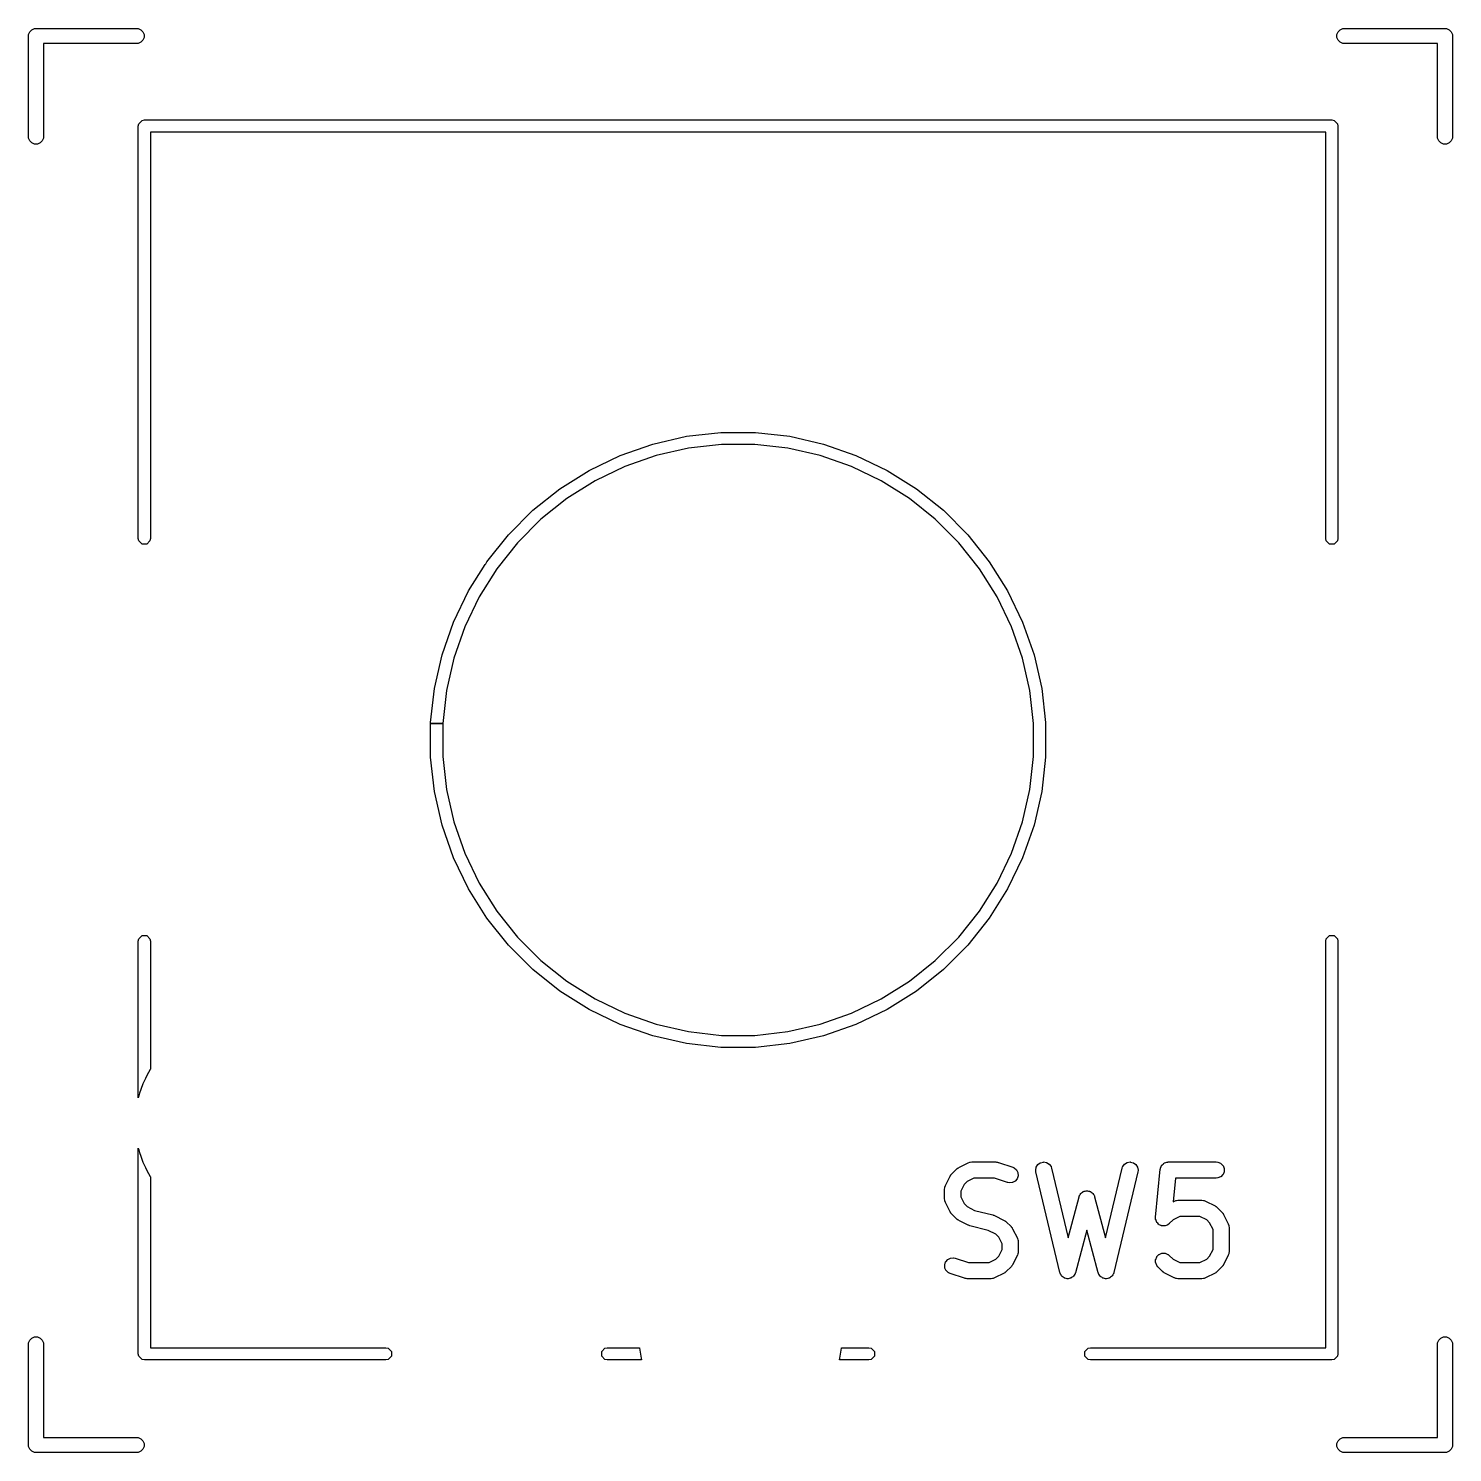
# Model space of a CAD drawing. Header units: millimetres. Extents: x 73 to 173, y -160 to -92.
# Drawn here: x 110.91 to 125.06, y -138.46 to -124.31 of the extents above; entities that cross this region are included whole.
import ezdxf

# ---------------------------------------------------------------- set-up
doc = ezdxf.new("R2010")
doc.units = ezdxf.units.MM
doc.layers.add('F.Silkscreen', color=41, linetype='CONTINUOUS', true_color=0xf2eda1)

msp = doc.modelspace()

# ---------------------------------------------------------------- linework, layer by layer
at = {"layer": 'F.Silkscreen', "linetype": 'CONTINUOUS'}
for p, q in [((110.9079, -124.3814), (110.909341, -124.366768)), ((110.909341, -124.366768), (110.92054, -124.339732)), ((110.92054, -124.339732), (110.941232, -124.31904)), ((110.941232, -124.31904), (110.968268, -124.307841)), ((110.968268, -124.307841), (110.9829, -124.3064)), ((110.9829, -124.3064), (111.9829, -124.3064)), ((111.9829, -124.3064), (111.997532, -124.307841)), ((111.997532, -124.307841), (112.024568, -124.31904)), ((112.024568, -124.31904), (112.04526, -124.339732)), ((112.04526, -124.339732), (112.056459, -124.366768)), ((112.056459, -124.366768), (112.056459, -124.396032)), ((123.909341, -124.366768), (123.92054, -124.339732)), ((123.909341, -124.396032), (123.909341, -124.366768)), ((123.92054, -124.339732), (123.941232, -124.31904)), ((123.941232, -124.31904), (123.968268, -124.307841)), ((123.968268, -124.307841), (123.9829, -124.3064)), ((123.9829, -124.3064), (124.9829, -124.3064)), ((124.9829, -124.3064), (124.997532, -124.307841)), ((124.997532, -124.307841), (125.024568, -124.31904)), ((125.024568, -124.31904), (125.04526, -124.339732)), ((125.04526, -124.339732), (125.056459, -124.366768)), ((125.056459, -124.366768), (125.0579, -124.3814)), ((110.9079, -125.3814), (110.9079, -124.3814)), ((111.9829, -124.4564), (111.0579, -124.4564)), ((111.0579, -124.4564), (111.0579, -125.3814)), ((111.997532, -124.454959), (111.9829, -124.4564)), ((112.024568, -124.44376), (111.997532, -124.454959)), ((112.04526, -124.423068), (112.024568, -124.44376)), ((112.056459, -124.396032), (112.04526, -124.423068)), ((123.92054, -124.423068), (123.909341, -124.396032)), ((123.941232, -124.44376), (123.92054, -124.423068)), ((123.968268, -124.454959), (123.941232, -124.44376)), ((123.9829, -124.4564), (123.968268, -124.454959)), ((124.9079, -124.4564), (123.9829, -124.4564)), ((124.9079, -125.3814), (124.9079, -124.4564)), ((125.0579, -124.3814), (125.0579, -125.3814)), ((112.003967, -125.252739), (112.036439, -125.220267)), ((112.036439, -125.220267), (112.0594, -125.2157)), ((112.0594, -125.2157), (123.8594, -125.2157)), ((123.8594, -125.2157), (123.882361, -125.220267)), ((123.882361, -125.220267), (123.914833, -125.252739)), ((111.9994, -125.2757), (112.003967, -125.252739)), ((111.9994, -129.3757), (111.9994, -125.2757)), ((123.7994, -125.3357), (112.1194, -125.3357)), ((112.1194, -125.3357), (112.1194, -129.3757)), ((123.7994, -129.3757), (123.7994, -125.3357)), ((123.914833, -125.252739), (123.9194, -125.2757)), ((123.9194, -125.2757), (123.9194, -129.3757)), ((110.909341, -125.396032), (110.9079, -125.3814)), ((110.92054, -125.423068), (110.909341, -125.396032)), ((110.941232, -125.44376), (110.92054, -125.423068)), ((110.968268, -125.454959), (110.941232, -125.44376)), ((110.997532, -125.454959), (110.968268, -125.454959)), ((111.024568, -125.44376), (110.997532, -125.454959)), ((111.04526, -125.423068), (111.024568, -125.44376)), ((111.056459, -125.396032), (111.04526, -125.423068)), ((111.0579, -125.3814), (111.056459, -125.396032)), ((124.909341, -125.396032), (124.9079, -125.3814)), ((124.92054, -125.423068), (124.909341, -125.396032)), ((124.941232, -125.44376), (124.92054, -125.423068)), ((124.968268, -125.454959), (124.941232, -125.44376)), ((124.997532, -125.454959), (124.968268, -125.454959)), ((125.024568, -125.44376), (124.997532, -125.454959)), ((125.04526, -125.423068), (125.024568, -125.44376)), ((125.056459, -125.396032), (125.04526, -125.423068)), ((125.0579, -125.3814), (125.056459, -125.396032)), ((117.446831, -128.358935), (117.787824, -128.320514)), ((117.787824, -128.320514), (118.130976, -128.320514)), ((118.130976, -128.320514), (118.471969, -128.358935)), ((116.788389, -128.548629), (117.112283, -128.435293)), ((117.112283, -128.435293), (117.446831, -128.358935)), ((117.466932, -128.477239), (117.145504, -128.550603)), ((117.794553, -128.440325), (117.466932, -128.477239)), ((118.124247, -128.440325), (117.794553, -128.440325)), ((118.451868, -128.477239), (118.124247, -128.440325)), ((118.773296, -128.550603), (118.451868, -128.477239)), ((118.471969, -128.358935), (118.806517, -128.435293)), ((118.806517, -128.435293), (119.130411, -128.548629)), ((116.47922, -128.697516), (116.788389, -128.548629)), ((117.145504, -128.550603), (116.834311, -128.659494)), ((119.084489, -128.659494), (118.773296, -128.550603)), ((119.130411, -128.548629), (119.43958, -128.697516)), ((116.188666, -128.880084), (116.47922, -128.697516)), ((116.834311, -128.659494), (116.537266, -128.802543)), ((119.381534, -128.802543), (119.084489, -128.659494)), ((119.43958, -128.697516), (119.730134, -128.880084)), ((115.920379, -129.094035), (116.188666, -128.880084)), ((116.537266, -128.802543), (116.258106, -128.977951)), ((119.660694, -128.977951), (119.381534, -128.802543)), ((119.730134, -128.880084), (119.998421, -129.094035)), ((116.258106, -128.977951), (116.000341, -129.183512)), ((119.918459, -129.183512), (119.660694, -128.977951)), ((115.677735, -129.336679), (115.920379, -129.094035)), ((116.000341, -129.183512), (115.767212, -129.416641)), ((120.151588, -129.416641), (119.918459, -129.183512)), ((119.998421, -129.094035), (120.241065, -129.336679)), ((112.003967, -129.398661), (111.9994, -129.3757)), ((112.036439, -129.431133), (112.003967, -129.398661)), ((112.082361, -129.431133), (112.036439, -129.431133)), ((112.114833, -129.398661), (112.082361, -129.431133)), ((112.1194, -129.3757), (112.114833, -129.398661)), ((115.463784, -129.604966), (115.677735, -129.336679)), ((115.767212, -129.416641), (115.561651, -129.674406)), ((120.357149, -129.674406), (120.151588, -129.416641)), ((120.241065, -129.336679), (120.455016, -129.604966)), ((123.803967, -129.398661), (123.7994, -129.3757)), ((123.836439, -129.431133), (123.803967, -129.398661)), ((123.882361, -129.431133), (123.836439, -129.431133)), ((123.914833, -129.398661), (123.882361, -129.431133)), ((123.9194, -129.3757), (123.914833, -129.398661)), ((115.455107, -129.618774), (115.463784, -129.604966)), ((120.455016, -129.604966), (120.637584, -129.89552)), ((115.281216, -129.89552), (115.446257, -129.632859)), ((115.561651, -129.674406), (115.386243, -129.953566)), ((115.446257, -129.632859), (115.45186, -129.625148)), ((115.45186, -129.625148), (115.455107, -129.618774)), ((120.532557, -129.953566), (120.357149, -129.674406)), ((115.132329, -130.204689), (115.281216, -129.89552)), ((120.637584, -129.89552), (120.786471, -130.204689)), ((115.386243, -129.953566), (115.243194, -130.250611)), ((120.675606, -130.250611), (120.532557, -129.953566)), ((115.018993, -130.528583), (115.132329, -130.204689)), ((115.243194, -130.250611), (115.134303, -130.561804)), ((120.784497, -130.561804), (120.675606, -130.250611)), ((120.786471, -130.204689), (120.899807, -130.528583)), ((114.942635, -130.863131), (115.018993, -130.528583)), ((115.134303, -130.561804), (115.060939, -130.883232)), ((120.857861, -130.883232), (120.784497, -130.561804)), ((120.899807, -130.528583), (120.976165, -130.863131)), ((114.904214, -131.204124), (114.942635, -130.863131)), ((115.060939, -130.883232), (115.024025, -131.210853)), ((120.894775, -131.210853), (120.857861, -130.883232)), ((120.976165, -130.863131), (121.014586, -131.204124)), ((114.904214, -131.210853), (114.904214, -131.204124)), ((114.904214, -131.547276), (114.904214, -131.210853)), ((114.904214, -131.210853), (115.024025, -131.210853)), ((115.024025, -131.210853), (114.904214, -131.210853)), ((115.024025, -131.210853), (115.024025, -131.540547)), ((120.894775, -131.540547), (120.894775, -131.210853)), ((121.014586, -131.204124), (121.014586, -131.547276)), ((114.942635, -131.888269), (114.904214, -131.547276)), ((115.024025, -131.540547), (115.060939, -131.868168)), ((120.857861, -131.868168), (120.894775, -131.540547)), ((121.014586, -131.547276), (120.976165, -131.888269)), ((115.060939, -131.868168), (115.134303, -132.189596)), ((120.784497, -132.189596), (120.857861, -131.868168)), ((115.018993, -132.222817), (114.942635, -131.888269)), ((120.976165, -131.888269), (120.899807, -132.222817)), ((115.132329, -132.546711), (115.018993, -132.222817)), ((115.134303, -132.189596), (115.243194, -132.500789)), ((120.675606, -132.500789), (120.784497, -132.189596)), ((120.899807, -132.222817), (120.786471, -132.546711)), ((115.281216, -132.85588), (115.132329, -132.546711)), ((115.243194, -132.500789), (115.386243, -132.797834)), ((120.532557, -132.797834), (120.675606, -132.500789)), ((120.786471, -132.546711), (120.637584, -132.85588)), ((115.463784, -133.146434), (115.281216, -132.85588)), ((115.386243, -132.797834), (115.561651, -133.076994)), ((120.357149, -133.076994), (120.532557, -132.797834)), ((120.637584, -132.85588), (120.455016, -133.146434)), ((115.677735, -133.414721), (115.463784, -133.146434)), ((115.561651, -133.076994), (115.767212, -133.334759)), ((120.151588, -133.334759), (120.357149, -133.076994)), ((120.455016, -133.146434), (120.241065, -133.414721)), ((111.9994, -133.3757), (112.003967, -133.352739)), ((111.9994, -134.931187), (111.9994, -133.3757)), ((112.003967, -133.352739), (112.036439, -133.320267)), ((112.036439, -133.320267), (112.082361, -133.320267)), ((112.082361, -133.320267), (112.114833, -133.352739)), ((112.114833, -133.352739), (112.1194, -133.3757)), ((112.1194, -133.3757), (112.1194, -134.647025)), ((115.920379, -133.657365), (115.677735, -133.414721)), ((115.767212, -133.334759), (116.000341, -133.567888)), ((119.918459, -133.567888), (120.151588, -133.334759)), ((120.241065, -133.414721), (119.998421, -133.657365)), ((123.7994, -133.3757), (123.803967, -133.352739)), ((123.7994, -137.4157), (123.7994, -133.3757)), ((123.803967, -133.352739), (123.836439, -133.320267)), ((123.836439, -133.320267), (123.882361, -133.320267)), ((123.882361, -133.320267), (123.914833, -133.352739)), ((123.914833, -133.352739), (123.9194, -133.3757)), ((123.9194, -133.3757), (123.9194, -137.4757)), ((116.000341, -133.567888), (116.258106, -133.773449)), ((119.660694, -133.773449), (119.918459, -133.567888)), ((116.188666, -133.871316), (115.920379, -133.657365)), ((119.998421, -133.657365), (119.730134, -133.871316)), ((116.258106, -133.773449), (116.537266, -133.948857)), ((119.381534, -133.948857), (119.660694, -133.773449)), ((116.47922, -134.053884), (116.188666, -133.871316)), ((116.537266, -133.948857), (116.834311, -134.091906)), ((119.084489, -134.091906), (119.381534, -133.948857)), ((119.730134, -133.871316), (119.43958, -134.053884)), ((116.788389, -134.202771), (116.47922, -134.053884)), ((116.834311, -134.091906), (117.145504, -134.200797)), ((118.773296, -134.200797), (119.084489, -134.091906)), ((119.43958, -134.053884), (119.130411, -134.202771)), ((117.112283, -134.316107), (116.788389, -134.202771)), ((117.145504, -134.200797), (117.466932, -134.274161)), ((117.466932, -134.274161), (117.794553, -134.311075)), ((118.124247, -134.311075), (118.451868, -134.274161)), ((118.451868, -134.274161), (118.773296, -134.200797)), ((119.130411, -134.202771), (118.806517, -134.316107)), ((117.446831, -134.392465), (117.112283, -134.316107)), ((117.787824, -134.430886), (117.446831, -134.392465)), ((117.794553, -134.311075), (118.124247, -134.311075)), ((118.471969, -134.392465), (118.130976, -134.430886)), ((118.806517, -134.316107), (118.471969, -134.392465)), ((118.130976, -134.430886), (117.787824, -134.430886)), ((112.086868, -134.702461), (112.071644, -134.739214)), ((112.101621, -134.680381), (112.086868, -134.702461)), ((112.116777, -134.650636), (112.101621, -134.680381)), ((112.1194, -134.647025), (112.116777, -134.650636)), ((112.044408, -134.792669), (112.025867, -134.849729)), ((112.071644, -134.739214), (112.044408, -134.792669)), ((112.00547, -134.912506), (111.9994, -134.931187)), ((112.010649, -134.886471), (112.00547, -134.912506)), ((112.025867, -134.849729), (112.010649, -134.886471)), ((111.9994, -137.4757), (111.9994, -135.431611)), ((111.9994, -135.431611), (112.005469, -135.450291)), ((112.005469, -135.450291), (112.010649, -135.476329)), ((112.010649, -135.476329), (112.025869, -135.513074)), ((112.025869, -135.513074), (112.044408, -135.57013)), ((112.044408, -135.57013), (112.071642, -135.62358)), ((112.071642, -135.62358), (112.086868, -135.660339)), ((112.086868, -135.660339), (112.101623, -135.682422)), ((112.101623, -135.682422), (112.116777, -135.712163)), ((120.072661, -135.699917), (120.07415, -135.698101)), ((120.07415, -135.698101), (120.075405, -135.696109)), ((120.075405, -135.696109), (120.076359, -135.694997)), ((120.076359, -135.694997), (120.077536, -135.693975)), ((120.077536, -135.693975), (120.081988, -135.688552)), ((120.081988, -135.688552), (120.082317, -135.688188)), ((120.082317, -135.688188), (120.129936, -135.640569)), ((120.129936, -135.640569), (120.1303, -135.64024)), ((120.1303, -135.64024), (120.135723, -135.635788)), ((120.135723, -135.635788), (120.136745, -135.634611)), ((120.136745, -135.634611), (120.137857, -135.633657)), ((120.137857, -135.633657), (120.139849, -135.632402)), ((120.139849, -135.632402), (120.141665, -135.630913)), ((120.141665, -135.630913), (120.142921, -135.63016)), ((120.142921, -135.63016), (120.144355, -135.629564)), ((120.144355, -135.629564), (120.150301, -135.625824)), ((120.150301, -135.625824), (120.150728, -135.625584)), ((120.150728, -135.625584), (120.245966, -135.577965)), ((120.245966, -135.577965), (120.246415, -135.577767)), ((120.246415, -135.577767), (120.260146, -135.572512)), ((120.260146, -135.572512), (120.261577, -135.572195)), ((120.261577, -135.572195), (120.263457, -135.57206)), ((120.263457, -135.57206), (120.265199, -135.57134)), ((120.265199, -135.57134), (120.266621, -135.570984)), ((120.266621, -135.570984), (120.281253, -135.569543)), ((120.281253, -135.569543), (120.281743, -135.569519)), ((120.281743, -135.569519), (120.519838, -135.569519)), ((120.519838, -135.569519), (120.520328, -135.569543)), ((120.520328, -135.569543), (120.527314, -135.57023)), ((120.527314, -135.57023), (120.528864, -135.570121)), ((120.528864, -135.570121), (120.530326, -135.570232)), ((120.530326, -135.570232), (120.532618, -135.570752)), ((120.532618, -135.570752), (120.534961, -135.570984)), ((120.534961, -135.570984), (120.536383, -135.57134)), ((120.536383, -135.57134), (120.537827, -135.571937)), ((120.537827, -135.571937), (120.544664, -135.573493)), ((120.544664, -135.573493), (120.545136, -135.573625)), ((120.545136, -135.573625), (120.687993, -135.621244)), ((120.687993, -135.621244), (120.68845, -135.621421)), ((120.68845, -135.621421), (120.701875, -135.627415)), ((120.701875, -135.627415), (120.703113, -135.628204)), ((120.703113, -135.628204), (120.72522, -135.647378)), ((120.72522, -135.647378), (120.726416, -135.648919)), ((120.726416, -135.648919), (120.739503, -135.675092)), ((120.739503, -135.675092), (120.740018, -135.676973)), ((120.740018, -135.676973), (120.742093, -135.706163)), ((120.916127, -135.652999), (120.916144, -135.651531)), ((120.918115, -135.667567), (120.916127, -135.652999)), ((120.916144, -135.651531), (120.920777, -135.622636)), ((120.918205, -135.668049), (120.918115, -135.667567)), ((121.1563, -136.668049), (120.918205, -135.668049)), ((120.920777, -135.622636), (120.921456, -135.620808)), ((120.921456, -135.620808), (120.936792, -135.595886)), ((120.936792, -135.595886), (120.938119, -135.594455)), ((120.938119, -135.594455), (120.961826, -135.577298)), ((120.961826, -135.577298), (120.963599, -135.576485)), ((120.963599, -135.576485), (120.992067, -135.569707)), ((120.992067, -135.569707), (120.994017, -135.569634)), ((120.994017, -135.569634), (121.022912, -135.574267)), ((121.022912, -135.574267), (121.02474, -135.574946)), ((121.02474, -135.574946), (121.049662, -135.590282)), ((121.049662, -135.590282), (121.051093, -135.591609)), ((121.051093, -135.591609), (121.06825, -135.615316)), ((121.06825, -135.615316), (121.068926, -135.616618)), ((121.068926, -135.616618), (121.073716, -135.630518)), ((121.073716, -135.630518), (121.073853, -135.630989)), ((121.073853, -135.630989), (121.238514, -136.322569)), ((121.610684, -136.322569), (121.775348, -135.63099)), ((121.930996, -135.668049), (121.6929, -136.668049)), ((121.775348, -135.63099), (121.775485, -135.630519)), ((121.775485, -135.630519), (121.780275, -135.616618)), ((121.780275, -135.616618), (121.780951, -135.615316)), ((121.780951, -135.615316), (121.798108, -135.591609)), ((121.798108, -135.591609), (121.799539, -135.590282)), ((121.799539, -135.590282), (121.824461, -135.574946)), ((121.824461, -135.574946), (121.826289, -135.574267)), ((121.826289, -135.574267), (121.855184, -135.569634)), ((121.855184, -135.569634), (121.857134, -135.569707)), ((121.857134, -135.569707), (121.885602, -135.576486)), ((121.885602, -135.576486), (121.887375, -135.577299)), ((121.887375, -135.577299), (121.911082, -135.594455)), ((121.911082, -135.594455), (121.912409, -135.595886)), ((121.912409, -135.595886), (121.927745, -135.620808)), ((121.927745, -135.620808), (121.928424, -135.622636)), ((121.928424, -135.622636), (121.933057, -135.651531)), ((121.931086, -135.667567), (121.930996, -135.668049)), ((121.933074, -135.652999), (121.931086, -135.667567)), ((121.933057, -135.651531), (121.933074, -135.652999)), ((122.106902, -136.117748), (122.154521, -135.641558)), ((122.154521, -135.641558), (122.154594, -135.641073)), ((122.154594, -135.641073), (122.155565, -135.636228)), ((122.155565, -135.634887), (122.155945, -135.632975)), ((122.155565, -135.636228), (122.155565, -135.634887)), ((122.155945, -135.632975), (122.156472, -135.6317)), ((122.156472, -135.6317), (122.157484, -135.626657)), ((122.157484, -135.626657), (122.15798, -135.625276)), ((122.15798, -135.625276), (122.163045, -135.615833)), ((122.163045, -135.615833), (122.167145, -135.605937)), ((122.167145, -135.605937), (122.168228, -135.604316)), ((122.168228, -135.604316), (122.170377, -135.602165)), ((122.170377, -135.602165), (122.171814, -135.599489)), ((122.171814, -135.599489), (122.173053, -135.597983)), ((122.173053, -135.597983), (122.181347, -135.591195)), ((122.181347, -135.591195), (122.188921, -135.583623)), ((122.188921, -135.583623), (122.190541, -135.58254)), ((122.190541, -135.58254), (122.193348, -135.581375)), ((122.193348, -135.581375), (122.195703, -135.579451)), ((122.195703, -135.579451), (122.197423, -135.578535)), ((122.197423, -135.578535), (122.207681, -135.575439)), ((122.207681, -135.575439), (122.217579, -135.57134)), ((122.217579, -135.57134), (122.219001, -135.570984)), ((122.219001, -135.570984), (122.224121, -135.570478)), ((122.224121, -135.570478), (122.225443, -135.570081)), ((122.225443, -135.570081), (122.227379, -135.569894)), ((122.227379, -135.569894), (122.228713, -135.570026)), ((122.228713, -135.570026), (122.233635, -135.569543)), ((122.233635, -135.569543), (122.234124, -135.569519)), ((122.234124, -135.569519), (122.710314, -135.569519)), ((122.710314, -135.569519), (122.710804, -135.569543)), ((122.710804, -135.569543), (122.725436, -135.570984)), ((122.725436, -135.570984), (122.726859, -135.571341)), ((122.726859, -135.571341), (122.753895, -135.58254)), ((122.753895, -135.58254), (122.755518, -135.583623)), ((122.755518, -135.583623), (122.77621, -135.604315)), ((122.77621, -135.694723), (122.755518, -135.715415)), ((122.77621, -135.604315), (122.777293, -135.605938)), ((122.777293, -135.6931), (122.77621, -135.694723)), ((122.777293, -135.605938), (122.788492, -135.632974)), ((122.788492, -135.666064), (122.777293, -135.6931)), ((122.788492, -135.632974), (122.788873, -135.634887)), ((122.788873, -135.664151), (122.788492, -135.666064)), ((122.788873, -135.634887), (122.788873, -135.664151)), ((112.116777, -135.712163), (112.1194, -135.715773)), ((112.1194, -135.715773), (112.1194, -137.4157)), ((120.011267, -135.839995), (120.011291, -135.839505)), ((120.011267, -135.935233), (120.011267, -135.839995)), ((120.011291, -135.839505), (120.012732, -135.824873)), ((120.012732, -135.824873), (120.013088, -135.82345)), ((120.013088, -135.82345), (120.013809, -135.821707)), ((120.013809, -135.821707), (120.013943, -135.819831)), ((120.013943, -135.819831), (120.01426, -135.818399)), ((120.01426, -135.818399), (120.019515, -135.804667)), ((120.019515, -135.804667), (120.019713, -135.804218)), ((120.019713, -135.804218), (120.067332, -135.70898)), ((120.067332, -135.70898), (120.067572, -135.708553)), ((120.067572, -135.708553), (120.071312, -135.702607)), ((120.071312, -135.702607), (120.071908, -135.701173)), ((120.071908, -135.701173), (120.072661, -135.699917)), ((120.204633, -135.792148), (120.171267, -135.85888)), ((120.233896, -135.762885), (120.204633, -135.792148)), ((120.300628, -135.729519), (120.233896, -135.762885)), ((120.506858, -135.729519), (120.300628, -135.729519)), ((120.637396, -135.773032), (120.506858, -135.729519)), ((120.637868, -135.773165), (120.637396, -135.773032)), ((120.652205, -135.776425), (120.637868, -135.773165)), ((120.653669, -135.776536), (120.652205, -135.776425)), ((120.682859, -135.774461), (120.653669, -135.776536)), ((120.68474, -135.773946), (120.682859, -135.774461)), ((120.710914, -135.76086), (120.68474, -135.773946)), ((120.712455, -135.759664), (120.710914, -135.76086)), ((120.731629, -135.737556), (120.712455, -135.759664)), ((120.732595, -135.735861), (120.731629, -135.737556)), ((120.741849, -135.708099), (120.732595, -135.735861)), ((120.742093, -135.706163), (120.741849, -135.708099)), ((122.306523, -135.729519), (122.283056, -135.96418)), ((122.710314, -135.729519), (122.306523, -135.729519)), ((122.710804, -135.729495), (122.710314, -135.729519)), ((122.725436, -135.728054), (122.710804, -135.729495)), ((122.726859, -135.727697), (122.725436, -135.728054)), ((122.753895, -135.716498), (122.726859, -135.727697)), ((122.755518, -135.715415), (122.753895, -135.716498)), ((120.011291, -135.935723), (120.011267, -135.935233)), ((120.012732, -135.950355), (120.011291, -135.935723)), ((120.013089, -135.951778), (120.012732, -135.950355)), ((120.013809, -135.953517), (120.013089, -135.951778)), ((120.013943, -135.955396), (120.013809, -135.953517)), ((120.01426, -135.956829), (120.013943, -135.955396)), ((120.019515, -135.970561), (120.01426, -135.956829)), ((120.019713, -135.97101), (120.019515, -135.970561)), ((120.067332, -136.066248), (120.019713, -135.97101)), ((120.171267, -135.85888), (120.171267, -135.916348)), ((120.171267, -135.916348), (120.204633, -135.98308)), ((121.238514, -136.322569), (121.347301, -135.91462)), ((121.347301, -135.91462), (121.34745, -135.914153)), ((121.34745, -135.914153), (121.348536, -135.911254)), ((121.348536, -135.911254), (121.348653, -135.910379)), ((121.348653, -135.910379), (121.349281, -135.908537)), ((121.349281, -135.908537), (121.350062, -135.907185)), ((121.350062, -135.907185), (121.352614, -135.900385)), ((121.352614, -135.900385), (121.353325, -135.899102)), ((121.353325, -135.899102), (121.359145, -135.891497)), ((121.359145, -135.891497), (121.363944, -135.88321)), ((121.363944, -135.88321), (121.365231, -135.881745)), ((121.365231, -135.881745), (121.368561, -135.879195)), ((121.368561, -135.879195), (121.371112, -135.875864)), ((121.371112, -135.875864), (121.372576, -135.874577)), ((121.372576, -135.874577), (121.380864, -135.869777)), ((121.380864, -135.869777), (121.38847, -135.863957)), ((121.38847, -135.863957), (121.39022, -135.863097)), ((121.39022, -135.863097), (121.39427, -135.862016)), ((121.39427, -135.862016), (121.397903, -135.859914)), ((121.397903, -135.859914), (121.399748, -135.859286)), ((121.399748, -135.859286), (121.409245, -135.858023)), ((121.409245, -135.858023), (121.418497, -135.855557)), ((121.418497, -135.855557), (121.420443, -135.855432)), ((121.420443, -135.855432), (121.424596, -135.855983)), ((121.424596, -135.855983), (121.428758, -135.855431)), ((121.428758, -135.855431), (121.430704, -135.855556)), ((121.430704, -135.855556), (121.439964, -135.858025)), ((121.439964, -135.858025), (121.449452, -135.859286)), ((121.449452, -135.859286), (121.451298, -135.859915)), ((121.451298, -135.859915), (121.454923, -135.862013)), ((121.454923, -135.862013), (121.45898, -135.863096)), ((121.45898, -135.863096), (121.46073, -135.863957)), ((121.46073, -135.863957), (121.468335, -135.869778)), ((121.468335, -135.869778), (121.476623, -135.874577)), ((121.476623, -135.874577), (121.478089, -135.875865)), ((121.478089, -135.875865), (121.480638, -135.879196)), ((121.480638, -135.879196), (121.483968, -135.881745)), ((121.483968, -135.881745), (121.485256, -135.88321)), ((121.485256, -135.88321), (121.490053, -135.891495)), ((121.490053, -135.891495), (121.495876, -135.899103)), ((121.495876, -135.899103), (121.496587, -135.900386)), ((121.496587, -135.900386), (121.499135, -135.907181)), ((121.499135, -135.907181), (121.499918, -135.908533)), ((121.499918, -135.908533), (121.500548, -135.910382)), ((121.500548, -135.910382), (121.500664, -135.911261)), ((121.500664, -135.911261), (121.501749, -135.914152)), ((121.501749, -135.914152), (121.501899, -135.91462)), ((121.501899, -135.91462), (121.610684, -136.322569)), ((122.283056, -135.96418), (122.293585, -135.958917)), ((122.293585, -135.958917), (122.294034, -135.958719)), ((122.294034, -135.958719), (122.307765, -135.953464)), ((122.307765, -135.953464), (122.309196, -135.953147)), ((122.309196, -135.953147), (122.311076, -135.953012)), ((122.311076, -135.953012), (122.312818, -135.952292)), ((122.312818, -135.952292), (122.31424, -135.951936)), ((122.31424, -135.951936), (122.328872, -135.950495)), ((122.328872, -135.950495), (122.329362, -135.950471)), ((122.329362, -135.950471), (122.567457, -135.950471)), ((122.567457, -135.950471), (122.567947, -135.950495)), ((122.567947, -135.950495), (122.582579, -135.951936)), ((122.582579, -135.951936), (122.584002, -135.952293)), ((122.584002, -135.952293), (122.585741, -135.953013)), ((122.585741, -135.953013), (122.58762, -135.953147)), ((122.58762, -135.953147), (122.589053, -135.953464)), ((122.589053, -135.953464), (122.602785, -135.958719)), ((122.602785, -135.958719), (122.603234, -135.958917)), ((122.603234, -135.958917), (122.698472, -136.006536)), ((120.067572, -136.066675), (120.067332, -136.066248)), ((120.07131, -136.072616), (120.067572, -136.066675)), ((120.071907, -136.074054), (120.07131, -136.072616)), ((120.072662, -136.075312), (120.071907, -136.074054)), ((120.074148, -136.077122), (120.072662, -136.075312)), ((120.075404, -136.079118), (120.074148, -136.077122)), ((120.07636, -136.080233), (120.075404, -136.079118)), ((120.07754, -136.081256), (120.07636, -136.080233)), ((120.081988, -136.086676), (120.07754, -136.081256)), ((120.082317, -136.08704), (120.081988, -136.086676)), ((120.129936, -136.134659), (120.082317, -136.08704)), ((120.204633, -135.98308), (120.233895, -136.012342)), ((120.233895, -136.012342), (120.309661, -136.050225)), ((120.309661, -136.050225), (120.491622, -136.095716)), ((120.491622, -136.095716), (120.492089, -136.095858)), ((120.492089, -136.095858), (120.492679, -136.096068)), ((120.492679, -136.096068), (120.493815, -136.096321)), ((120.493815, -136.096321), (120.499876, -136.09864)), ((120.499876, -136.09864), (120.505937, -136.100806)), ((120.505937, -136.100806), (120.506961, -136.101351)), ((120.506961, -136.101351), (120.507549, -136.101577)), ((120.507549, -136.101577), (120.507996, -136.101774)), ((120.507996, -136.101774), (120.603234, -136.149393)), ((122.106855, -136.132942), (122.106877, -136.118239)), ((122.106877, -136.118239), (122.106902, -136.117748)), ((122.348247, -136.110471), (122.281515, -136.143837)), ((122.548572, -136.110471), (122.348247, -136.110471)), ((122.615304, -136.143837), (122.548572, -136.110471)), ((122.698472, -136.006536), (122.698899, -136.006776)), ((122.698899, -136.006776), (122.70484, -136.010514)), ((122.70484, -136.010514), (122.706278, -136.011111)), ((122.706278, -136.011111), (122.707536, -136.011866)), ((122.707536, -136.011866), (122.709346, -136.013352)), ((122.709346, -136.013352), (122.711342, -136.014608)), ((122.711342, -136.014608), (122.712457, -136.015564)), ((122.712457, -136.015564), (122.71348, -136.016744)), ((122.71348, -136.016744), (122.7189, -136.021192)), ((122.7189, -136.021192), (122.719264, -136.021521)), ((122.719264, -136.021521), (122.766883, -136.06914)), ((122.766883, -136.06914), (122.767212, -136.069504)), ((122.767212, -136.069504), (122.771661, -136.074926)), ((122.771661, -136.074926), (122.77284, -136.075948)), ((122.77284, -136.075948), (122.773796, -136.077063)), ((122.773796, -136.077063), (122.775048, -136.079053)), ((122.775048, -136.079053), (122.776538, -136.080868)), ((122.776538, -136.080868), (122.777293, -136.082127)), ((122.777293, -136.082127), (122.777887, -136.083561)), ((122.777887, -136.083561), (122.781628, -136.089505)), ((122.781628, -136.089505), (122.781868, -136.089932)), ((122.781868, -136.089932), (122.829487, -136.18517)), ((120.1303, -136.134988), (120.129936, -136.134659)), ((120.135722, -136.139437), (120.1303, -136.134988)), ((120.136744, -136.140616), (120.135722, -136.139437)), ((120.137859, -136.141572), (120.136744, -136.140616)), ((120.139849, -136.142824), (120.137859, -136.141572)), ((120.141664, -136.144314), (120.139849, -136.142824)), ((120.142923, -136.145069), (120.141664, -136.144314)), ((120.144357, -136.145663), (120.142923, -136.145069)), ((120.150301, -136.149404), (120.144357, -136.145663)), ((120.150728, -136.149644), (120.150301, -136.149404)), ((120.245966, -136.197263), (120.150728, -136.149644)), ((120.246415, -136.197461), (120.245966, -136.197263)), ((120.247001, -136.197685), (120.246415, -136.197461)), ((120.248025, -136.198232), (120.247001, -136.197685)), ((120.254114, -136.200407), (120.248025, -136.198232)), ((120.260146, -136.202716), (120.254114, -136.200407)), ((120.261279, -136.202967), (120.260146, -136.202716)), ((120.26187, -136.203178), (120.261279, -136.202967)), ((120.26234, -136.203321), (120.26187, -136.203178)), ((120.444299, -136.24881), (120.26234, -136.203321)), ((120.520065, -136.286693), (120.444299, -136.24881)), ((120.603234, -136.149393), (120.603661, -136.149633)), ((120.603661, -136.149633), (120.609602, -136.153371)), ((120.609602, -136.153371), (120.61104, -136.153968)), ((120.61104, -136.153968), (120.612298, -136.154723)), ((120.612298, -136.154723), (120.614108, -136.156209)), ((120.614108, -136.156209), (120.616104, -136.157465)), ((120.616104, -136.157465), (120.617219, -136.158421)), ((120.617219, -136.158421), (120.618242, -136.159601)), ((120.618242, -136.159601), (120.623662, -136.164049)), ((120.623662, -136.164049), (120.624026, -136.164378)), ((120.624026, -136.164378), (120.671645, -136.211997)), ((120.671645, -136.211997), (120.671974, -136.212361)), ((120.671974, -136.212361), (120.676423, -136.217783)), ((120.676423, -136.217783), (120.677602, -136.218805)), ((120.677602, -136.218805), (120.678558, -136.21992)), ((120.678558, -136.21992), (120.67981, -136.22191)), ((120.67981, -136.22191), (120.6813, -136.223725)), ((120.6813, -136.223725), (120.682055, -136.224984)), ((120.682055, -136.224984), (120.682649, -136.226418)), ((120.682649, -136.226418), (120.68639, -136.232362)), ((120.68639, -136.232362), (120.68663, -136.232789)), ((120.68663, -136.232789), (120.734249, -136.328027)), ((121.424599, -136.245717), (121.311423, -136.670132)), ((121.537777, -136.670132), (121.424599, -136.245717)), ((122.107068, -136.134394), (122.106855, -136.132942)), ((122.107946, -136.137303), (122.107068, -136.134394)), ((122.107946, -136.14034), (122.107946, -136.137303)), ((122.108327, -136.142253), (122.107946, -136.14034)), ((122.112423, -136.152142), (122.108327, -136.142253)), ((122.115521, -136.162409), (122.112423, -136.152142)), ((122.116438, -136.164131), (122.115521, -136.162409)), ((122.118362, -136.166483), (122.116438, -136.164131)), ((122.119526, -136.169291), (122.118362, -136.166483)), ((122.120609, -136.170913), (122.119526, -136.169291)), ((122.12819, -136.178494), (122.120609, -136.170913)), ((122.134969, -136.186779), (122.12819, -136.178494)), ((122.136476, -136.188019), (122.134969, -136.186779)), ((122.139148, -136.189452), (122.136476, -136.188019)), ((122.141301, -136.191605), (122.139148, -136.189452)), ((122.142923, -136.192688), (122.141301, -136.191605)), ((122.152817, -136.196786), (122.142923, -136.192688)), ((122.162262, -136.201853), (122.152817, -136.196786)), ((122.16413, -136.202422), (122.162262, -136.201853)), ((122.167152, -136.202723), (122.16413, -136.202422)), ((122.16996, -136.203887), (122.167152, -136.202723)), ((122.171874, -136.204268), (122.16996, -136.203887)), ((122.182587, -136.204268), (122.171874, -136.204268)), ((122.193247, -136.205334), (122.182587, -136.204268)), ((122.195189, -136.205146), (122.193247, -136.205334)), ((122.198099, -136.204268), (122.195189, -136.205146)), ((122.201136, -136.204268), (122.198099, -136.204268)), ((122.20305, -136.203887), (122.201136, -136.204268)), ((122.212942, -136.199788), (122.20305, -136.203887)), ((122.223205, -136.196693), (122.212942, -136.199788)), ((122.224928, -136.195775), (122.223205, -136.196693)), ((122.22728, -136.193849), (122.224928, -136.195775)), ((122.230086, -136.192688), (122.22728, -136.193849)), ((122.231345, -136.191934), (122.230086, -136.192688)), ((122.24271, -136.182607), (122.231345, -136.191934)), ((122.243074, -136.182278), (122.24271, -136.182607)), ((122.281515, -136.143837), (122.243074, -136.182278)), ((122.644567, -136.1731), (122.615304, -136.143837)), ((122.677933, -136.239832), (122.644567, -136.1731)), ((122.677933, -136.440156), (122.677933, -136.239832)), ((122.829487, -136.18517), (122.829685, -136.185619)), ((122.829685, -136.185619), (122.83494, -136.19935)), ((122.83494, -136.19935), (122.835257, -136.200783)), ((122.835257, -136.200783), (122.83539, -136.202662)), ((122.83539, -136.202662), (122.836111, -136.204402)), ((122.836111, -136.204402), (122.836468, -136.205825)), ((122.836468, -136.205825), (122.837909, -136.220457)), ((122.837909, -136.220457), (122.837933, -136.220947)), ((122.837933, -136.220947), (122.837933, -136.459042)), ((120.549329, -136.315957), (120.520065, -136.286693)), ((120.582695, -136.382689), (120.549329, -136.315957)), ((120.582695, -136.440156), (120.582695, -136.382689)), ((120.734249, -136.328027), (120.734447, -136.328476)), ((120.734447, -136.328476), (120.739702, -136.342207)), ((120.739702, -136.342207), (120.740019, -136.34364)), ((120.740019, -136.34364), (120.740152, -136.345519)), ((120.740152, -136.345519), (120.740873, -136.347259)), ((120.740873, -136.347259), (120.74123, -136.348682)), ((120.74123, -136.348682), (120.742671, -136.363314)), ((120.742671, -136.363314), (120.742695, -136.363804)), ((120.742695, -136.363804), (120.742695, -136.459042)), ((120.022333, -136.561481), (120.041507, -136.539374)), ((120.041507, -136.539374), (120.043048, -136.538178)), ((120.043048, -136.538178), (120.069221, -136.525092)), ((120.069221, -136.525092), (120.071102, -136.524577)), ((120.071102, -136.524577), (120.100292, -136.522502)), ((120.100292, -136.522502), (120.101756, -136.522613)), ((120.101756, -136.522613), (120.116093, -136.525873)), ((120.116093, -136.525873), (120.116565, -136.526006)), ((120.116565, -136.526006), (120.247104, -136.569519)), ((120.453334, -136.569519), (120.520066, -136.536152)), ((120.520066, -136.536152), (120.549327, -136.506891)), ((120.549327, -136.506891), (120.582695, -136.440156)), ((120.734249, -136.494819), (120.68663, -136.590057)), ((120.734447, -136.49437), (120.734249, -136.494819)), ((120.739702, -136.480639), (120.734447, -136.49437)), ((120.740019, -136.479206), (120.739702, -136.480639)), ((120.740152, -136.477326), (120.740019, -136.479206)), ((120.740873, -136.475588), (120.740152, -136.477326)), ((120.74123, -136.474164), (120.740873, -136.475588)), ((120.742671, -136.459532), (120.74123, -136.474164)), ((120.742695, -136.459042), (120.742671, -136.459532)), ((122.107946, -136.539648), (122.108327, -136.537735)), ((122.107946, -136.568911), (122.107946, -136.539648)), ((122.108327, -136.537735), (122.119526, -136.510699)), ((122.119526, -136.510699), (122.120609, -136.509076)), ((122.120609, -136.509076), (122.141302, -136.488383)), ((122.141302, -136.488383), (122.142925, -136.4873)), ((122.142925, -136.4873), (122.169961, -136.476102)), ((122.169961, -136.476102), (122.171874, -136.475721)), ((122.171874, -136.475721), (122.201137, -136.475721)), ((122.201137, -136.475721), (122.20305, -136.476102)), ((122.20305, -136.476102), (122.230086, -136.487301)), ((122.230086, -136.487301), (122.231345, -136.488055)), ((122.231345, -136.488055), (122.242711, -136.497383)), ((122.242711, -136.497383), (122.243075, -136.497713)), ((122.243075, -136.497713), (122.281513, -136.536152)), ((122.281513, -136.536152), (122.348247, -136.569519)), ((122.548572, -136.569519), (122.615304, -136.536152)), ((122.615304, -136.536152), (122.644565, -136.506891)), ((122.644565, -136.506891), (122.677933, -136.440156)), ((122.829487, -136.494819), (122.781868, -136.590057)), ((122.829685, -136.49437), (122.829487, -136.494819)), ((122.83494, -136.480639), (122.829685, -136.49437)), ((122.835257, -136.479206), (122.83494, -136.480639)), ((122.83539, -136.477326), (122.835257, -136.479206)), ((122.836111, -136.475588), (122.83539, -136.477326)), ((122.836468, -136.474164), (122.836111, -136.475588)), ((122.837909, -136.459532), (122.836468, -136.474164)), ((122.837933, -136.459042), (122.837909, -136.459532)), ((120.011869, -136.592875), (120.012113, -136.590939)), ((120.013944, -136.622065), (120.011869, -136.592875)), ((120.012113, -136.590939), (120.021367, -136.563176)), ((120.014459, -136.623946), (120.013944, -136.622065)), ((120.027545, -136.650119), (120.014459, -136.623946)), ((120.021367, -136.563176), (120.022333, -136.561481)), ((120.028741, -136.65166), (120.027545, -136.650119)), ((120.050848, -136.670834), (120.028741, -136.65166)), ((120.052086, -136.671623), (120.050848, -136.670834)), ((120.065512, -136.677617), (120.052086, -136.671623)), ((120.065969, -136.677794), (120.065512, -136.677617)), ((120.208825, -136.725413), (120.065969, -136.677794)), ((120.247104, -136.569519), (120.453334, -136.569519)), ((120.603234, -136.673454), (120.507996, -136.721073)), ((120.603662, -136.673213), (120.603234, -136.673454)), ((120.609598, -136.669475), (120.603662, -136.673213)), ((120.611038, -136.66888), (120.609598, -136.669475)), ((120.612298, -136.668124), (120.611038, -136.66888)), ((120.614108, -136.666637), (120.612298, -136.668124)), ((120.616104, -136.665382), (120.614108, -136.666637)), ((120.617219, -136.664425), (120.616104, -136.665382)), ((120.61824, -136.663246), (120.617219, -136.664425)), ((120.623663, -136.658797), (120.61824, -136.663246)), ((120.624027, -136.658467), (120.623663, -136.658797)), ((120.671645, -136.610848), (120.624027, -136.658467)), ((120.671974, -136.610485), (120.671645, -136.610848)), ((120.676422, -136.605063), (120.671974, -136.610485)), ((120.6776, -136.604043), (120.676422, -136.605063)), ((120.678558, -136.602926), (120.6776, -136.604043)), ((120.679809, -136.600935), (120.678558, -136.602926)), ((120.681301, -136.59912), (120.679809, -136.600935)), ((120.682057, -136.597858), (120.681301, -136.59912)), ((120.68265, -136.596422), (120.682057, -136.597858)), ((120.686389, -136.590485), (120.68265, -136.596422)), ((120.68663, -136.590057), (120.686389, -136.590485)), ((121.156437, -136.66852), (121.1563, -136.668049)), ((121.158003, -136.673066), (121.156437, -136.66852)), ((121.158177, -136.674372), (121.158003, -136.673066)), ((121.158805, -136.676216), (121.158177, -136.674372)), ((121.159506, -136.677427), (121.158805, -136.676216)), ((121.161227, -136.68242), (121.159506, -136.677427)), ((121.161903, -136.683722), (121.161227, -136.68242)), ((121.168142, -136.692343), (121.161903, -136.683722)), ((121.305399, -136.685649), (121.298938, -136.694087)), ((121.306111, -136.684366), (121.305399, -136.685649)), ((121.307966, -136.679416), (121.306111, -136.684366)), ((121.308697, -136.678231), (121.307966, -136.679416)), ((121.309376, -136.676401), (121.308697, -136.678231)), ((121.309584, -136.675102), (121.309376, -136.676401)), ((121.311273, -136.6706), (121.309584, -136.675102)), ((121.311423, -136.670132), (121.311273, -136.6706)), ((121.537926, -136.670599), (121.537777, -136.670132)), ((121.539615, -136.675104), (121.537926, -136.670599)), ((121.539824, -136.676404), (121.539615, -136.675104)), ((121.540503, -136.67823), (121.539824, -136.676404)), ((121.541231, -136.679413), (121.540503, -136.67823)), ((121.543089, -136.684367), (121.541231, -136.679413)), ((121.543801, -136.68565), (121.543089, -136.684367)), ((121.550267, -136.694097), (121.543801, -136.68565)), ((121.687296, -136.683723), (121.681058, -136.69234)), ((121.687973, -136.682419), (121.687296, -136.683723)), ((121.689691, -136.677431), (121.687973, -136.682419)), ((121.690393, -136.67622), (121.689691, -136.677431)), ((121.691024, -136.67437), (121.690393, -136.67622)), ((121.691197, -136.673062), (121.691024, -136.67437)), ((121.692763, -136.668521), (121.691197, -136.673062)), ((121.6929, -136.668049), (121.692763, -136.668521)), ((122.108327, -136.570824), (122.107946, -136.568911)), ((122.119525, -136.59786), (122.108327, -136.570824)), ((122.120279, -136.599119), (122.119525, -136.59786)), ((122.129606, -136.610484), (122.120279, -136.599119)), ((122.129935, -136.610847), (122.129606, -136.610484)), ((122.177554, -136.658467), (122.129935, -136.610847)), ((122.177918, -136.658797), (122.177554, -136.658467)), ((122.18334, -136.663246), (122.177918, -136.658797)), ((122.184363, -136.664426), (122.18334, -136.663246)), ((122.185476, -136.665381), (122.184363, -136.664426)), ((122.187468, -136.666635), (122.185476, -136.665381)), ((122.189284, -136.668125), (122.187468, -136.666635)), ((122.190542, -136.668879), (122.189284, -136.668125)), ((122.191976, -136.669473), (122.190542, -136.668879)), ((122.19792, -136.673214), (122.191976, -136.669473)), ((122.198347, -136.673454), (122.19792, -136.673214)), ((122.293585, -136.721073), (122.198347, -136.673454)), ((122.348247, -136.569519), (122.548572, -136.569519)), ((122.698472, -136.673454), (122.603234, -136.721073)), ((122.6989, -136.673213), (122.698472, -136.673454)), ((122.704836, -136.669475), (122.6989, -136.673213)), ((122.706276, -136.66888), (122.704836, -136.669475)), ((122.707536, -136.668124), (122.706276, -136.66888)), ((122.709346, -136.666637), (122.707536, -136.668124)), ((122.711342, -136.665382), (122.709346, -136.666637)), ((122.712457, -136.664425), (122.711342, -136.665382)), ((122.713478, -136.663246), (122.712457, -136.664425)), ((122.718901, -136.658797), (122.713478, -136.663246)), ((122.719265, -136.658467), (122.718901, -136.658797)), ((122.766883, -136.610848), (122.719265, -136.658467)), ((122.767212, -136.610485), (122.766883, -136.610848)), ((122.77166, -136.605063), (122.767212, -136.610485)), ((122.772838, -136.604043), (122.77166, -136.605063)), ((122.773796, -136.602926), (122.772838, -136.604043)), ((122.775047, -136.600935), (122.773796, -136.602926)), ((122.776539, -136.59912), (122.775047, -136.600935)), ((122.777295, -136.597858), (122.776539, -136.59912)), ((122.777888, -136.596422), (122.777295, -136.597858)), ((122.781627, -136.590485), (122.777888, -136.596422)), ((122.781868, -136.590057), (122.781627, -136.590485)), ((120.209298, -136.725546), (120.208825, -136.725413)), ((120.216138, -136.7271), (120.209298, -136.725546)), ((120.217577, -136.727697), (120.216138, -136.7271)), ((120.219002, -136.728054), (120.217577, -136.727697)), ((120.221346, -136.728284), (120.219002, -136.728054)), ((120.223634, -136.728805), (120.221346, -136.728284)), ((120.225099, -136.728917), (120.223634, -136.728805)), ((120.226647, -136.728806), (120.225099, -136.728917)), ((120.233634, -136.729495), (120.226647, -136.728806)), ((120.234124, -136.729519), (120.233634, -136.729495)), ((120.472219, -136.729519), (120.234124, -136.729519)), ((120.472709, -136.729495), (120.472219, -136.729519)), ((120.487341, -136.728054), (120.472709, -136.729495)), ((120.488766, -136.727697), (120.487341, -136.728054)), ((120.490503, -136.726976), (120.488766, -136.727697)), ((120.492381, -136.726844), (120.490503, -136.726976)), ((120.493815, -136.726526), (120.492381, -136.726844)), ((120.507547, -136.721271), (120.493815, -136.726526)), ((120.507996, -136.721073), (120.507547, -136.721271)), ((121.173468, -136.701542), (121.168142, -136.692343)), ((121.174756, -136.703007), (121.173468, -136.701542)), ((121.17723, -136.704901), (121.174756, -136.703007)), ((121.179061, -136.70743), (121.17723, -136.704901)), ((121.180491, -136.708756), (121.179061, -136.70743)), ((121.189548, -136.714328), (121.180491, -136.708756)), ((121.197994, -136.720794), (121.189548, -136.714328)), ((121.199745, -136.721655), (121.197994, -136.720794)), ((121.202754, -136.722457), (121.199745, -136.721655)), ((121.205413, -136.724093), (121.202754, -136.722457)), ((121.207242, -136.724771), (121.205413, -136.724093)), ((121.217746, -136.726455), (121.207242, -136.724771)), ((121.228021, -136.729195), (121.217746, -136.726455)), ((121.229968, -136.72932), (121.228021, -136.729195)), ((121.233054, -136.728909), (121.229968, -136.72932)), ((121.236136, -136.729404), (121.233054, -136.728909)), ((121.238086, -136.729331), (121.236136, -136.729404)), ((121.248441, -136.726864), (121.238086, -136.729331)), ((121.258975, -136.725466), (121.248441, -136.726864)), ((121.260823, -136.724837), (121.258975, -136.725466)), ((121.26352, -136.723275), (121.260823, -136.724837)), ((121.266554, -136.722553), (121.26352, -136.723275)), ((121.268328, -136.721739), (121.266554, -136.722553)), ((121.276946, -136.7155), (121.268328, -136.721739)), ((121.286147, -136.710175), (121.276946, -136.7155)), ((121.287613, -136.708887), (121.286147, -136.710175)), ((121.289508, -136.70641), (121.287613, -136.708887)), ((121.292034, -136.704583), (121.289508, -136.70641)), ((121.293362, -136.703152), (121.292034, -136.704583)), ((121.298938, -136.694087), (121.293362, -136.703152)), ((121.555839, -136.703152), (121.550267, -136.694097)), ((121.557166, -136.704583), (121.555839, -136.703152)), ((121.559693, -136.706412), (121.557166, -136.704583)), ((121.561588, -136.708887), (121.559693, -136.706412)), ((121.563053, -136.710175), (121.561588, -136.708887)), ((121.572257, -136.715503), (121.563053, -136.710175)), ((121.580873, -136.721739), (121.572257, -136.715503)), ((121.582646, -136.722553), (121.580873, -136.721739)), ((121.58568, -136.723275), (121.582646, -136.722553)), ((121.588378, -136.724837), (121.58568, -136.723275)), ((121.590224, -136.725466), (121.588378, -136.724837)), ((121.600762, -136.726866), (121.590224, -136.725466)), ((121.611114, -136.729331), (121.600762, -136.726866)), ((121.613064, -136.729404), (121.611114, -136.729331)), ((121.616142, -136.728909), (121.613064, -136.729404)), ((121.619233, -136.729321), (121.616142, -136.728909)), ((121.621181, -136.729196), (121.619233, -136.729321)), ((121.631466, -136.726452), (121.621181, -136.729196)), ((121.641958, -136.724771), (121.631466, -136.726452)), ((121.643787, -136.724092), (121.641958, -136.724771)), ((121.646438, -136.72246), (121.643787, -136.724092)), ((121.649455, -136.721656), (121.646438, -136.72246)), ((121.651206, -136.720795), (121.649455, -136.721656)), ((121.659655, -136.714326), (121.651206, -136.720795)), ((121.668709, -136.708756), (121.659655, -136.714326)), ((121.67014, -136.707429), (121.668709, -136.708756)), ((121.671967, -136.704903), (121.67014, -136.707429)), ((121.674444, -136.703008), (121.671967, -136.704903)), ((121.675732, -136.701542), (121.674444, -136.703008)), ((121.681058, -136.69234), (121.675732, -136.701542)), ((122.294034, -136.721271), (122.293585, -136.721073)), ((122.307765, -136.726526), (122.294034, -136.721271)), ((122.309198, -136.726843), (122.307765, -136.726526)), ((122.311077, -136.726976), (122.309198, -136.726843)), ((122.312817, -136.727697), (122.311077, -136.726976)), ((122.31424, -136.728054), (122.312817, -136.727697)), ((122.328872, -136.729495), (122.31424, -136.728054)), ((122.329362, -136.729519), (122.328872, -136.729495)), ((122.567457, -136.729519), (122.329362, -136.729519)), ((122.567947, -136.729495), (122.567457, -136.729519)), ((122.582579, -136.728054), (122.567947, -136.729495)), ((122.584004, -136.727697), (122.582579, -136.728054)), ((122.585741, -136.726976), (122.584004, -136.727697)), ((122.587619, -136.726844), (122.585741, -136.726976)), ((122.589053, -136.726526), (122.587619, -136.726844)), ((122.602785, -136.721271), (122.589053, -136.726526)), ((122.603234, -136.721073), (122.602785, -136.721271)), ((110.9079, -137.3814), (110.909341, -137.366768)), ((110.9079, -138.3814), (110.9079, -137.3814)), ((110.909341, -137.366768), (110.92054, -137.339732)), ((110.92054, -137.339732), (110.941232, -137.31904)), ((110.941232, -137.31904), (110.968268, -137.307841)), ((110.968268, -137.307841), (110.997532, -137.307841)), ((110.997532, -137.307841), (111.024568, -137.31904)), ((111.024568, -137.31904), (111.04526, -137.339732)), ((111.04526, -137.339732), (111.056459, -137.366768)), ((111.056459, -137.366768), (111.0579, -137.3814)), ((111.0579, -137.3814), (111.0579, -138.3064)), ((124.9079, -137.3814), (124.909341, -137.366768)), ((124.9079, -138.3064), (124.9079, -137.3814)), ((124.909341, -137.366768), (124.92054, -137.339732)), ((124.92054, -137.339732), (124.941232, -137.31904)), ((124.941232, -137.31904), (124.968268, -137.307841)), ((124.968268, -137.307841), (124.997532, -137.307841)), ((124.997532, -137.307841), (125.024568, -137.31904)), ((125.024568, -137.31904), (125.04526, -137.339732)), ((125.04526, -137.339732), (125.056459, -137.366768)), ((125.056459, -137.366768), (125.0579, -137.3814)), ((125.0579, -137.3814), (125.0579, -138.3814)), ((112.003967, -137.498661), (111.9994, -137.4757)), ((112.036439, -137.531133), (112.003967, -137.498661)), ((112.0594, -137.5357), (112.036439, -137.531133)), ((114.4594, -137.5357), (112.0594, -137.5357)), ((112.1194, -137.4157), (114.4594, -137.4157)), ((114.4594, -137.4157), (114.482361, -137.420267)), ((114.482361, -137.531133), (114.4594, -137.5357)), ((114.482361, -137.420267), (114.514833, -137.452739)), ((114.514833, -137.498661), (114.482361, -137.531133)), ((114.514833, -137.452739), (114.514833, -137.498661)), ((116.603967, -137.452739), (116.636439, -137.420267)), ((116.603967, -137.498661), (116.603967, -137.452739)), ((116.636439, -137.531133), (116.603967, -137.498661)), ((116.636439, -137.420267), (116.6594, -137.4157)), ((116.6594, -137.5357), (116.636439, -137.531133)), ((116.6594, -137.4157), (116.978697, -137.4157)), ((117.000728, -137.5357), (116.6594, -137.5357)), ((116.978697, -137.4157), (116.979517, -137.419823)), ((116.979517, -137.419823), (116.995152, -137.518537)), ((116.995152, -137.518537), (117.000728, -137.5357)), ((118.96507, -137.5357), (118.970647, -137.518537)), ((119.2594, -137.5357), (118.96507, -137.5357)), ((118.970647, -137.518537), (118.98628, -137.419832)), ((118.98628, -137.419832), (118.987102, -137.4157)), ((118.987102, -137.4157), (119.2594, -137.4157)), ((119.2594, -137.4157), (119.282361, -137.420267)), ((119.282361, -137.531133), (119.2594, -137.5357)), ((119.282361, -137.420267), (119.314833, -137.452739)), ((119.314833, -137.498661), (119.282361, -137.531133)), ((119.314833, -137.452739), (119.314833, -137.498661)), ((121.403967, -137.452739), (121.436439, -137.420267)), ((121.403967, -137.498661), (121.403967, -137.452739)), ((121.436439, -137.531133), (121.403967, -137.498661)), ((121.436439, -137.420267), (121.4594, -137.4157)), ((121.4594, -137.5357), (121.436439, -137.531133)), ((121.4594, -137.4157), (123.7994, -137.4157)), ((123.8594, -137.5357), (121.4594, -137.5357)), ((123.882361, -137.531133), (123.8594, -137.5357)), ((123.914833, -137.498661), (123.882361, -137.531133)), ((123.9194, -137.4757), (123.914833, -137.498661)), ((110.909341, -138.396032), (110.9079, -138.3814)), ((111.0579, -138.3064), (111.9829, -138.3064)), ((111.9829, -138.3064), (111.997532, -138.307841)), ((111.997532, -138.307841), (112.024568, -138.31904)), ((112.024568, -138.31904), (112.04526, -138.339732)), ((112.04526, -138.339732), (112.056459, -138.366768)), ((112.056459, -138.366768), (112.056459, -138.396032)), ((123.909341, -138.366768), (123.92054, -138.339732)), ((123.909341, -138.396032), (123.909341, -138.366768)), ((123.92054, -138.339732), (123.941232, -138.31904)), ((123.941232, -138.31904), (123.968268, -138.307841)), ((123.968268, -138.307841), (123.9829, -138.3064)), ((123.9829, -138.3064), (124.9079, -138.3064)), ((125.0579, -138.3814), (125.056459, -138.396032)), ((110.92054, -138.423068), (110.909341, -138.396032)), ((110.941232, -138.44376), (110.92054, -138.423068)), ((110.968268, -138.454959), (110.941232, -138.44376)), ((110.9829, -138.4564), (110.968268, -138.454959)), ((111.9829, -138.4564), (110.9829, -138.4564)), ((111.997532, -138.454959), (111.9829, -138.4564)), ((112.024568, -138.44376), (111.997532, -138.454959)), ((112.04526, -138.423068), (112.024568, -138.44376)), ((112.056459, -138.396032), (112.04526, -138.423068)), ((123.92054, -138.423068), (123.909341, -138.396032)), ((123.941232, -138.44376), (123.92054, -138.423068)), ((123.968268, -138.454959), (123.941232, -138.44376)), ((123.9829, -138.4564), (123.968268, -138.454959)), ((124.9829, -138.4564), (123.9829, -138.4564)), ((124.997532, -138.454959), (124.9829, -138.4564)), ((125.024568, -138.44376), (124.997532, -138.454959)), ((125.04526, -138.423068), (125.024568, -138.44376)), ((125.056459, -138.396032), (125.04526, -138.423068))]:
    msp.add_line(p, q, dxfattribs=at)

doc.saveas('drawing.dxf')
